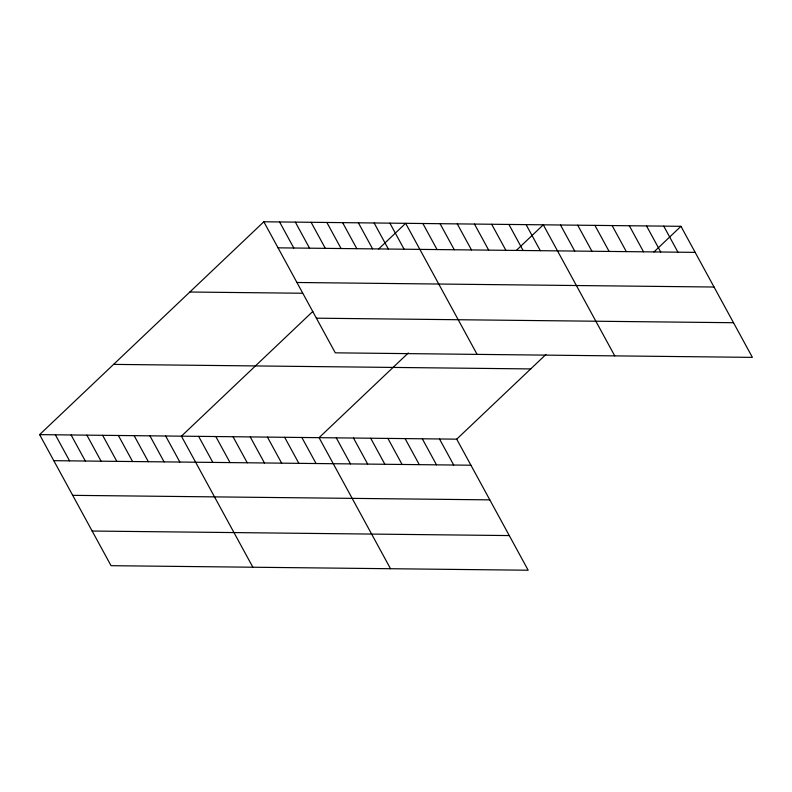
<?xml version="1.0" encoding="UTF-8"?>
<svg xmlns="http://www.w3.org/2000/svg" width="792" height="792" viewBox="0 0 792 792"><rect width="100%" height="100%" fill="white"/><g stroke="black" fill="none" stroke-linecap="round" stroke-linejoin="round"><path stroke-width="1.19" d="M39.6 434.63L456.717 439.164L528.165 570.22L111.048 565.686L39.6 434.63L263.835 221.78L680.952 226.314L752.4 357.37L335.283 352.836L263.835 221.78M312.82 311.444L181.417 436.174L252.866 567.221M378.665 248.945L405.652 223.324L477.101 354.38M408.316 352.955L319.067 437.669L390.515 568.715M516.315 250.44L543.302 224.819L614.75 355.875M456.717 439.164L545.955 354.45M653.964 251.935L680.952 226.314M278.042 247.837L695.148 252.371M296.931 282.487L714.047 287.021M189.842 292.02L302.564 293.248M316.394 318.186L733.511 322.72M113.602 364.389L530.709 368.923M53.806 460.677L470.913 465.211M72.696 495.337L489.812 499.861M92.159 531.036L509.276 535.57M663.745 226.126L677.942 252.183M646.539 225.948L660.736 251.995M629.333 225.76L643.53 251.806M612.127 225.571L626.323 251.618M594.921 225.383L609.117 251.43M577.714 225.195L591.921 251.242M560.508 225.007L574.715 251.064M526.096 224.631L540.302 250.688M508.89 224.443L523.096 250.5M491.683 224.265L505.89 250.312M474.477 224.077L488.684 250.124M457.271 223.888L471.478 249.935M440.065 223.7L454.271 249.747M422.859 223.512L437.065 249.559M389.892 223.156L404.098 249.203M374.141 222.988L388.337 249.035M358.38 222.809L372.587 248.866M342.619 222.641L356.826 248.688M326.868 222.473L341.065 248.52M439.51 438.976L453.707 465.033M311.108 222.295L325.314 248.351M422.304 438.788L436.501 464.845M295.347 222.126L309.553 248.173M405.098 438.6L419.295 464.656M279.596 221.958L293.792 248.005M387.892 438.412L402.088 464.468M370.686 438.233L384.882 464.28M353.48 438.045L367.686 464.092M336.273 437.857L350.48 463.904M301.861 437.481L316.067 463.528M284.655 437.293L298.861 463.35M267.448 437.105L281.655 463.162M250.242 436.917L264.449 462.974M233.036 436.729L247.243 462.785M215.83 436.55L230.036 462.597M198.624 436.362L212.83 462.409M165.657 435.996L179.863 462.053M149.906 435.828L164.102 461.885M134.145 435.659L148.351 461.706M118.384 435.491L132.591 461.538M102.633 435.313L116.83 461.37M86.873 435.145L101.079 461.192M71.112 434.976L85.318 461.023M55.361 434.798L69.557 460.855"/></g></svg>
